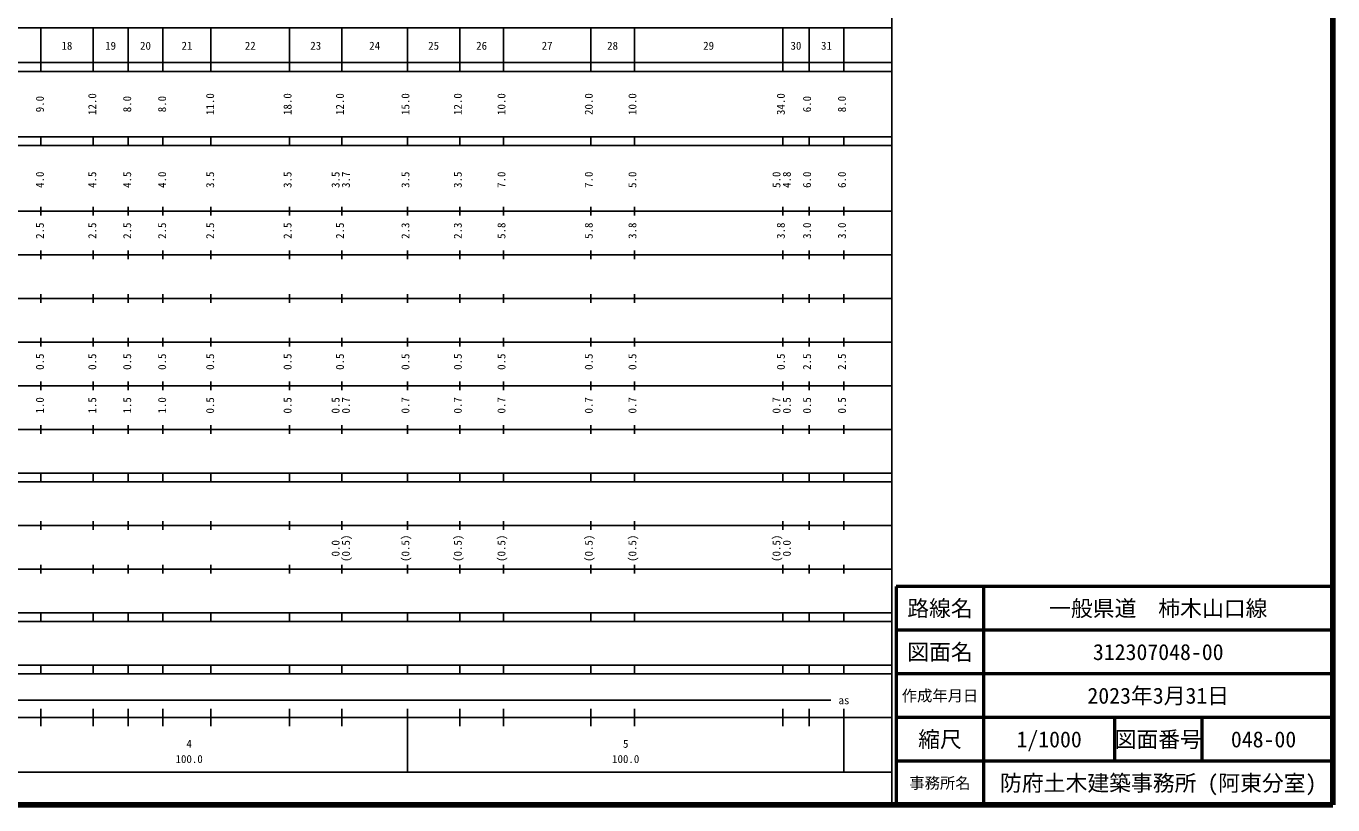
# Model space of a CAD drawing. Units: millimetres on the paper, enlarged 1000 times. Extents: x 40000 to 680000, y 20000 to 380000.
# Drawn here: x 380657 to 680000, y 20000 to 198357 of the extents above; entities that cross this region are included whole.
import ezdxf
from ezdxf.enums import TextEntityAlignment as Align

# ---------------------------------------------------------------- set-up
doc = ezdxf.new("R2010")
doc.units = ezdxf.units.MM
doc.header["$LTSCALE"] = 1000
for name, color, linetype, lineweight in [('M-TTL', 2, 'Continuous', 140), ('M-TTL-BAND', 7, 'Continuous', 25), ('M-TTL-FRAM', 2, 'Continuous', 50), ('M-TTL-LINE', 7, 'Continuous', 50)]:
    doc.layers.add(name, color=color, linetype=linetype, lineweight=lineweight)
doc.layers.add('M-TTL-TXT', color=7, linetype='Continuous')
doc.styles.add('ＭＳ ゴシック', font='')
doc.styles.get('ＭＳ ゴシック').set_extended_font_data('MS Gothic')

msp = doc.modelspace()

# ---------------------------------------------------------------- linework, layer by layer
at = {"layer": 'M-TTL'}
for p, q in [((680000, 20000), (680000, 380000)), ((40000, 20000), (680000, 20000))]:
    msp.add_line(p, q, dxfattribs=at)
at = {"layer": 'M-TTL-BAND'}
for p, q in [((579000, 20000), (579000, 370000)), ((68000, 198000), (579000, 198000)), ((384000, 188000), (384000, 198000)), ((396000, 188000), (396000, 198000)), ((404000, 188000), (404000, 198000)), ((412000, 188000), (412000, 198000)), ((423000, 188000), (423000, 198000)), ((441000, 188000), (441000, 198000)), ((453000, 188000), (453000, 198000)), ((468000, 188000), (468000, 198000)), ((480000, 188000), (480000, 198000)), ((490000, 188000), (490000, 198000)), ((510000, 188000), (510000, 198000)), ((520000, 188000), (520000, 198000)), ((554000, 188000), (554000, 198000)), ((560000, 188000), (560000, 198000)), ((568000, 188000), (568000, 198000)), ((40000, 190000), (579000, 190000)), ((40000, 188000), (579000, 188000)), ((40000, 173000), (579000, 173000)), ((40000, 171000), (579000, 171000)), ((384000, 171000), (384000, 173000)), ((396000, 171000), (396000, 173000)), ((404000, 171000), (404000, 173000)), ((412000, 171000), (412000, 173000)), ((423000, 171000), (423000, 173000)), ((441000, 171000), (441000, 173000)), ((453000, 171000), (453000, 173000)), ((468000, 171000), (468000, 173000)), ((480000, 171000), (480000, 173000)), ((490000, 171000), (490000, 173000)), ((510000, 171000), (510000, 173000)), ((520000, 171000), (520000, 173000)), ((554000, 171000), (554000, 173000)), ((560000, 171000), (560000, 173000)), ((568000, 171000), (568000, 173000)), ((40000, 156000), (579000, 156000)), ((384000, 155000), (384000, 157000)), ((396000, 155000), (396000, 157000)), ((404000, 155000), (404000, 157000)), ((412000, 155000), (412000, 157000)), ((423000, 155000), (423000, 157000)), ((441000, 155000), (441000, 157000)), ((453000, 155000), (453000, 157000)), ((468000, 155000), (468000, 157000)), ((480000, 155000), (480000, 157000)), ((490000, 155000), (490000, 157000)), ((510000, 155000), (510000, 157000)), ((520000, 155000), (520000, 157000)), ((554000, 155000), (554000, 157000)), ((560000, 155000), (560000, 157000)), ((568000, 155000), (568000, 157000)), ((384000, 145000), (384000, 147000)), ((396000, 145000), (396000, 147000)), ((404000, 145000), (404000, 147000)), ((412000, 145000), (412000, 147000)), ((423000, 145000), (423000, 147000)), ((441000, 145000), (441000, 147000)), ((453000, 145000), (453000, 147000)), ((468000, 145000), (468000, 147000)), ((480000, 145000), (480000, 147000)), ((490000, 145000), (490000, 147000)), ((510000, 145000), (510000, 147000)), ((520000, 145000), (520000, 147000)), ((554000, 145000), (554000, 147000)), ((560000, 145000), (560000, 147000)), ((568000, 145000), (568000, 147000)), ((46000, 146000), (579000, 146000)), ((52000, 136000), (579000, 136000)), ((384000, 135000), (384000, 137000)), ((396000, 135000), (396000, 137000)), ((404000, 135000), (404000, 137000)), ((412000, 135000), (412000, 137000)), ((423000, 135000), (423000, 137000)), ((441000, 135000), (441000, 137000)), ((453000, 135000), (453000, 137000)), ((468000, 135000), (468000, 137000)), ((480000, 135000), (480000, 137000)), ((490000, 135000), (490000, 137000)), ((510000, 135000), (510000, 137000)), ((520000, 135000), (520000, 137000)), ((554000, 135000), (554000, 137000)), ((560000, 135000), (560000, 137000)), ((568000, 135000), (568000, 137000)), ((46000, 126000), (579000, 126000)), ((384000, 125000), (384000, 127000)), ((396000, 125000), (396000, 127000)), ((404000, 125000), (404000, 127000)), ((412000, 125000), (412000, 127000)), ((423000, 125000), (423000, 127000)), ((441000, 125000), (441000, 127000)), ((453000, 125000), (453000, 127000)), ((468000, 125000), (468000, 127000)), ((480000, 125000), (480000, 127000)), ((490000, 125000), (490000, 127000)), ((510000, 125000), (510000, 127000)), ((520000, 125000), (520000, 127000)), ((554000, 125000), (554000, 127000)), ((560000, 125000), (560000, 127000)), ((568000, 125000), (568000, 127000)), ((384000, 115000), (384000, 117000)), ((396000, 115000), (396000, 117000)), ((404000, 115000), (404000, 117000)), ((412000, 115000), (412000, 117000)), ((423000, 115000), (423000, 117000)), ((441000, 115000), (441000, 117000)), ((453000, 115000), (453000, 117000)), ((468000, 115000), (468000, 117000)), ((480000, 115000), (480000, 117000)), ((490000, 115000), (490000, 117000)), ((510000, 115000), (510000, 117000)), ((520000, 115000), (520000, 117000)), ((554000, 115000), (554000, 117000)), ((560000, 115000), (560000, 117000)), ((568000, 115000), (568000, 117000)), ((52000, 116000), (579000, 116000)), ((46000, 106000), (579000, 106000)), ((384000, 105000), (384000, 107000)), ((396000, 105000), (396000, 107000)), ((404000, 105000), (404000, 107000)), ((412000, 105000), (412000, 107000)), ((423000, 105000), (423000, 107000)), ((441000, 105000), (441000, 107000)), ((453000, 105000), (453000, 107000)), ((468000, 105000), (468000, 107000)), ((480000, 105000), (480000, 107000)), ((490000, 105000), (490000, 107000)), ((510000, 105000), (510000, 107000)), ((520000, 105000), (520000, 107000)), ((554000, 105000), (554000, 107000)), ((560000, 105000), (560000, 107000)), ((568000, 105000), (568000, 107000)), ((40000, 96000), (579000, 96000)), ((384000, 94000), (384000, 96000)), ((396000, 94000), (396000, 96000)), ((404000, 94000), (404000, 96000)), ((412000, 94000), (412000, 96000)), ((423000, 94000), (423000, 96000)), ((441000, 94000), (441000, 96000)), ((453000, 94000), (453000, 96000)), ((468000, 94000), (468000, 96000)), ((480000, 94000), (480000, 96000)), ((490000, 94000), (490000, 96000)), ((510000, 94000), (510000, 96000)), ((520000, 94000), (520000, 96000)), ((554000, 94000), (554000, 96000)), ((560000, 94000), (560000, 96000)), ((568000, 94000), (568000, 96000)), ((40000, 94000), (579000, 94000)), ((49000, 84000), (579000, 84000)), ((384000, 83000), (384000, 85000)), ((396000, 83000), (396000, 85000)), ((404000, 83000), (404000, 85000)), ((412000, 83000), (412000, 85000)), ((423000, 83000), (423000, 85000)), ((441000, 83000), (441000, 85000)), ((453000, 83000), (453000, 85000)), ((468000, 83000), (468000, 85000)), ((480000, 83000), (480000, 85000)), ((490000, 83000), (490000, 85000)), ((510000, 83000), (510000, 85000)), ((520000, 83000), (520000, 85000)), ((554000, 83000), (554000, 85000)), ((560000, 83000), (560000, 85000)), ((568000, 83000), (568000, 85000)), ((384000, 73000), (384000, 75000)), ((396000, 73000), (396000, 75000)), ((404000, 73000), (404000, 75000)), ((412000, 73000), (412000, 75000)), ((423000, 73000), (423000, 75000)), ((441000, 73000), (441000, 75000)), ((453000, 73000), (453000, 75000)), ((468000, 73000), (468000, 75000)), ((480000, 73000), (480000, 75000)), ((490000, 73000), (490000, 75000)), ((510000, 73000), (510000, 75000)), ((520000, 73000), (520000, 75000)), ((554000, 73000), (554000, 75000)), ((560000, 73000), (560000, 75000)), ((568000, 73000), (568000, 75000)), ((40000, 74000), (579000, 74000)), ((40000, 64000), (579000, 64000)), ((384000, 62000), (384000, 64000)), ((396000, 62000), (396000, 64000)), ((404000, 62000), (404000, 64000)), ((412000, 62000), (412000, 64000)), ((423000, 62000), (423000, 64000)), ((441000, 62000), (441000, 64000)), ((453000, 62000), (453000, 64000)), ((468000, 62000), (468000, 64000)), ((480000, 62000), (480000, 64000)), ((490000, 62000), (490000, 64000)), ((510000, 62000), (510000, 64000)), ((520000, 62000), (520000, 64000)), ((554000, 62000), (554000, 64000)), ((560000, 62000), (560000, 64000)), ((568000, 62000), (568000, 64000)), ((40000, 62000), (579000, 62000)), ((40000, 52000), (579000, 52000)), ((384000, 50000), (384000, 52000)), ((396000, 50000), (396000, 52000)), ((404000, 50000), (404000, 52000)), ((412000, 50000), (412000, 52000)), ((423000, 50000), (423000, 52000)), ((441000, 50000), (441000, 52000)), ((453000, 50000), (453000, 52000)), ((468000, 50000), (468000, 52000)), ((480000, 50000), (480000, 52000)), ((490000, 50000), (490000, 52000)), ((510000, 50000), (510000, 52000)), ((520000, 50000), (520000, 52000)), ((554000, 50000), (554000, 52000)), ((560000, 50000), (560000, 52000)), ((568000, 50000), (568000, 52000)), ((40000, 50000), (579000, 50000)), ((71000, 44000), (565000, 44000)), ((384000, 38000), (384000, 42000)), ((396000, 38000), (396000, 42000)), ((404000, 38000), (404000, 42000)), ((412000, 38000), (412000, 42000)), ((423000, 38000), (423000, 42000)), ((441000, 38000), (441000, 42000)), ((453000, 38000), (453000, 42000)), ((468000, 27500), (468000, 42000)), ((480000, 38000), (480000, 42000)), ((490000, 38000), (490000, 42000)), ((510000, 38000), (510000, 42000)), ((520000, 38000), (520000, 42000)), ((554000, 38000), (554000, 42000)), ((560000, 38000), (560000, 42000)), ((568000, 27500), (568000, 42000)), ((40000, 40000), (579000, 40000)), ((68000, 27500), (579000, 27500))]:
    msp.add_line(p, q, dxfattribs=at)
at = {"layer": 'M-TTL-FRAM'}
for p, q in [((680000, 70000), (580000, 70000)), ((580000, 70000), (580000, 20000))]:
    msp.add_line(p, q, dxfattribs=at)
at = {"layer": 'M-TTL-LINE'}
for p, q in [((600000, 70000), (600000, 20000)), ((680000, 60000), (580000, 60000)), ((680000, 50000), (580000, 50000)), ((680000, 40000), (580000, 40000)), ((630000, 40000), (630000, 30000)), ((650000, 40000), (650000, 30000)), ((680000, 30000), (580000, 30000))]:
    msp.add_line(p, q, dxfattribs=at)

# ---------------------------------------------------------------- texts
at = {"layer": 'M-TTL-BAND', "style": 'ＭＳ ゴシック'}
for s, p in [('18', (390000, 192405)), ('19', (400000, 192405)), ('20', (408000, 192405)), ('21', (417500, 192405)), ('22', (432000, 192405)), ('23', (447000, 192405)), ('24', (460500, 192405)), ('25', (474000, 192405)), ('26', (485000, 192405)), ('27', (500000, 192405)), ('28', (515000, 192405)), ('29', (537000, 192405)), ('30', (557000, 192405)), ('31', (564000, 192405)), ('as', (568000, 42500)), ('4', (418000, 32523)), ('5', (518000, 32523)), ('100.0', (418000, 29033)), ('100.0', (518000, 29033))]:
    msp.add_text(s, height=1833, dxfattribs=at).set_placement(p, align=Align.BOTTOM_CENTER)
for s, p in [('12.0', (397264, 180500)), ('11.0', (424264, 180500)), ('18.0', (442000, 180500)), ('12.0', (454000, 180500)), ('15.0', (469000, 180500)), ('12.0', (481000, 180500)), ('10.0', (491000, 180500)), ('20.0', (511000, 180500)), ('10.0', (521000, 180500)), ('34.0', (555000, 180500)), ('9.0', (385264, 180500)), ('8.0', (405264, 180500)), ('8.0', (413264, 180500)), ('6.0', (561000, 180500)), ('8.0', (569000, 180500)), ('4.0', (385264, 163174)), ('4.5', (397264, 163174)), ('4.5', (405264, 163174)), ('4.0', (413264, 163174)), ('3.5', (424264, 163174)), ('3.5', (442000, 163174)), ('3.5', (453000, 163174)), ('3.7', (455370, 163174)), ('3.5', (469000, 163174)), ('3.5', (481000, 163174)), ('7.0', (491000, 163174)), ('7.0', (511000, 163174)), ('5.0', (521000, 163174)), ('5.0', (554000, 163174)), ('4.8', (556370, 163174)), ('6.0', (561000, 163174)), ('6.0', (569000, 163174)), ('2.5', (385264, 151500)), ('2.5', (397264, 151500)), ('2.5', (405264, 151500)), ('2.5', (413264, 151500)), ('2.5', (424264, 151500)), ('2.5', (442000, 151500)), ('2.5', (454000, 151500)), ('2.3', (469000, 151500)), ('2.3', (481000, 151500)), ('5.8', (491000, 151500)), ('5.8', (511000, 151500)), ('3.8', (521000, 151500)), ('3.8', (555000, 151500)), ('3.0', (561000, 151500)), ('3.0', (569000, 151500)), ('0.5', (385264, 121500)), ('0.5', (397264, 121500)), ('0.5', (405264, 121500)), ('0.5', (413264, 121500)), ('0.5', (424264, 121500)), ('0.5', (442000, 121500)), ('0.5', (454000, 121500)), ('0.5', (469000, 121500)), ('0.5', (481000, 121500)), ('0.5', (491000, 121500)), ('0.5', (511000, 121500)), ('0.5', (521000, 121500)), ('0.5', (555000, 121500)), ('2.5', (561000, 121500)), ('2.5', (569000, 121500)), ('1.0', (385264, 111500)), ('1.5', (397264, 111500)), ('1.5', (405264, 111500)), ('1.0', (413264, 111500)), ('0.5', (424264, 111500)), ('0.5', (442000, 111500)), ('0.5', (453000, 111500)), ('0.7', (455370, 111500)), ('0.7', (469000, 111500)), ('0.7', (481000, 111500)), ('0.7', (491000, 111500)), ('0.7', (511000, 111500)), ('0.7', (521000, 111500)), ('0.7', (554000, 111500)), ('0.5', (556370, 111500)), ('0.5', (561000, 111500)), ('0.5', (569000, 111500)), ('(0.5)', (455370, 78764)), ('(0.5)', (469000, 78764)), ('(0.5)', (481000, 78764)), ('(0.5)', (491000, 78764)), ('(0.5)', (511000, 78764)), ('(0.5)', (521000, 78764)), ('(0.5)', (554000, 78764)), ('0.0', (453000, 78764)), ('0.0', (556370, 78764))]:
    msp.add_text(s, height=1833, rotation=90, dxfattribs=at).set_placement(p, align=Align.BOTTOM_CENTER)
at = {"layer": 'M-TTL-TXT', "style": 'ＭＳ ゴシック'}
for s, height, p in [('路線名', 3666, (590000, 65000)), ('路線名', 3666, (590000, 65000)), ('一般県道\u3000柿木山口線', 3666, (640000, 65000)), ('図面名', 3666, (590000, 55000)), ('図面名', 3666, (590000, 55000)), ('312307048-00', 3666, (640000, 55000)), ('作成年月日', 2566, (590000, 45000)), ('作成年月日', 2566, (590000, 45000)), ('2023年3月31日', 3666, (640000, 45000)), ('縮尺', 3666, (590000, 35000)), ('縮尺', 3666, (590000, 35000)), ('1/1000', 3666, (615000, 35000)), ('図面番号', 3666, (640000, 35000)), ('図面番号', 3666, (640000, 35000)), ('048-00', 3666, (664125, 35000)), ('防府土木建築事務所 (阿東分室)', 3666, (640000, 25000)), ('事務所名', 2566, (590000, 25000)), ('事務所名', 2566, (590000, 25000))]:
    msp.add_text(s, height=height, dxfattribs=at).set_placement(p, align=Align.MIDDLE_CENTER)

doc.saveas('drawing.dxf')
